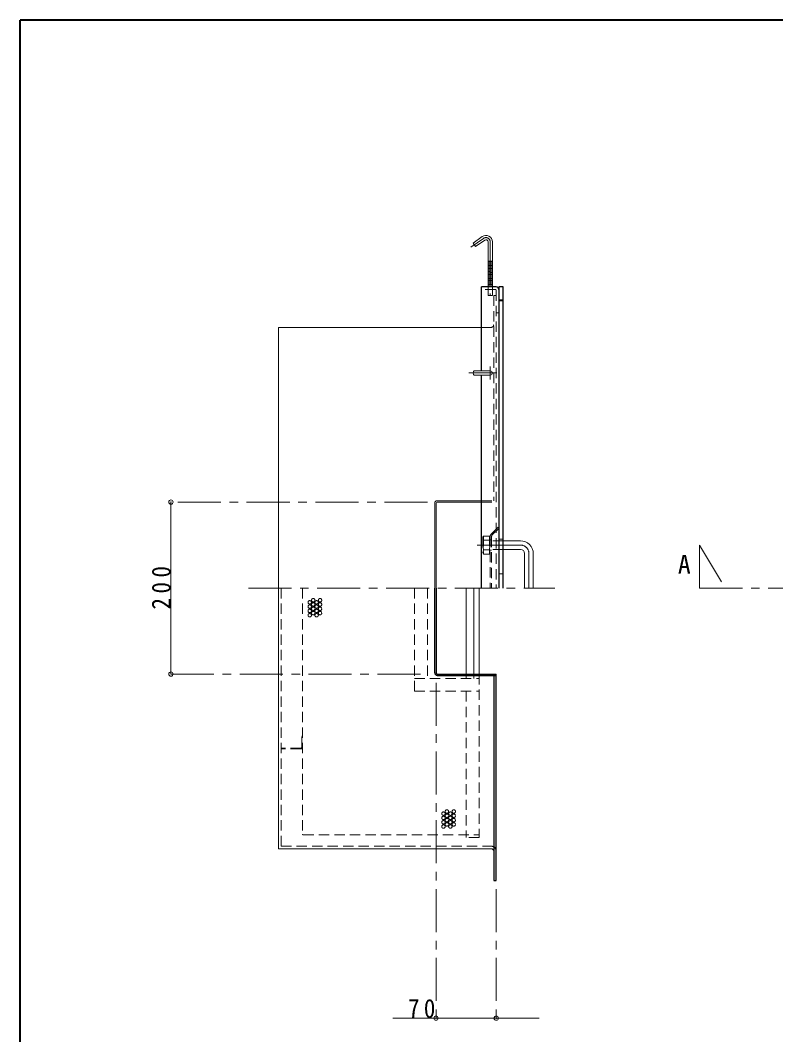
# Model space of a CAD drawing. Units: millimetres at full size, sheet at 1:10; details may follow other scales. Extents: x -2125 to 1925, y -1405 to 1405.
# Drawn here: x -2125 to -1247, y 226 to 1405 of the extents above; entities that cross this region are included whole.
import ezdxf
from ezdxf.enums import TextEntityAlignment as Align

# ---------------------------------------------------------------- set-up
doc = ezdxf.new("R2010")
doc.units = ezdxf.units.MM
doc.header["$LTSCALE"] = 10
doc.header["$PDMODE"] = 32
doc.header["$PDSIZE"] = 5
doc.linetypes.add('CHAIN1', pattern=[8, 5, -1, 1, -1])
doc.linetypes.add('DASHED1', pattern=[1.8, 1.2, -0.6])
doc.layers.add('0-A', color=4, linetype='Continuous', lineweight=9)
doc.styles.add('ＭＳ ゴシック', font='')
doc.styles.get('ＭＳ ゴシック').set_extended_font_data('MS Gothic')

msp = doc.modelspace()

# ---------------------------------------------------------------- linework, layer by layer
at = {"layer": '0-A', "color": 1, "lineweight": 40}
for p in [(-2124.8, -1404.98), (1925.2, 1405.02)]:
    msp.add_line(p, (-2124.8, 1405.02), dxfattribs=at)
at = {"layer": '0-A', "linetype": 'CHAIN1'}
for p, q in [((-1586.66, 1151.51), (-1601.39, 1141.2)), ((-1578.8, 1147.41), (-1578.8, 1085.12)), ((-1578.8, 987.52), (-1578.8, 1002.52)), ((-1571.3, 995.02), (-1603.73, 995.02)), ((-1651.8, 845.02), (-1949.8, 845.02)), ((-1543.8, 795.02), (-1597.3, 795.02)), ((-1335.8, 795.02), (-1305.8, 745.02)), ((-1335.8, 795.02), (-1335.8, 745.02)), ((-1533.8, 745.02), (-1533.8, 785.02)), ((-1859.8, 745.02), (-1503.8, 745.02)), ((-1335.8, 745.02), (583.2, 745.02)), ((-1949.8, 645.02), (-1651.8, 645.02)), ((-1641.8, 635.02), (-1641.8, 245.02)), ((-1571.8, 395.02), (-1571.8, 245.02))]:
    msp.add_line(p, q, dxfattribs=at)
at = {"layer": '0-A', "color": 7, "lineweight": 18}
for p, q in [((-1588.1, 1153.56), (-1598.73, 1146.11)), ((-1595.86, 1142.02), (-1598.73, 1146.11)), ((-1585.23, 1149.46), (-1595.86, 1142.02)), ((-1581.3, 1147.41), (-1581.3, 1095.02)), ((-1576.3, 1147.41), (-1576.3, 1095.02)), ((-1578.8, 997.52), (-1597.29, 997.52)), ((-1578.8, 992.52), (-1597.29, 992.52)), ((-1643.3, 745.02), (-1643.3, 843.52)), ((-1641.8, 745.02), (-1641.8, 843.52)), ((-1640.3, 846.52), (-1588.8, 846.52)), ((-1640.3, 845.02), (-1588.8, 845.02)), ((-1563.8, 800.02), (-1543.8, 800.02)), ((-1563.8, 790.02), (-1543.8, 790.02)), ((-1538.8, 745.02), (-1538.8, 785.02)), ((-1528.8, 745.02), (-1528.8, 785.02)), ((-1824.8, 442.02), (-1824.8, 745.02)), ((-1597.8, 745.02), (-1597.8, 645.02)), ((-1591.8, 745.02), (-1591.8, 645.02)), ((-1577.8, 442.02), (-1824.8, 442.02))]:
    msp.add_line(p, q, dxfattribs=at)
at = {"layer": '0-A'}
for p, q in [((-1581.3, 1124.92), (-1576.3, 1124.92)), ((-1576.3, 1124.05), (-1581.3, 1124.46)), ((-1576.3, 1123.04), (-1581.3, 1123.45)), ((-1576.3, 1122.04), (-1581.3, 1122.45)), ((-1576.3, 1121.04), (-1581.3, 1121.45)), ((-1576.3, 1120.03), (-1581.3, 1120.44)), ((-1576.3, 1119.03), (-1581.3, 1119.44)), ((-1576.3, 1118.03), (-1581.3, 1118.44)), ((-1576.3, 1117.02), (-1581.3, 1117.43)), ((-1576.3, 1116.02), (-1581.3, 1116.43)), ((-1576.3, 1115.02), (-1581.3, 1115.43)), ((-1576.3, 1114.01), (-1581.3, 1114.42)), ((-1576.3, 1113.01), (-1581.3, 1113.42)), ((-1576.3, 1112.01), (-1581.3, 1112.42)), ((-1576.3, 1111), (-1581.3, 1111.41)), ((-1576.3, 1110), (-1581.3, 1110.41)), ((-1576.3, 1109), (-1581.3, 1109.41)), ((-1576.3, 1107.99), (-1581.3, 1108.4)), ((-1576.3, 1106.99), (-1581.3, 1107.4)), ((-1576.3, 1105.99), (-1581.3, 1106.4)), ((-1576.3, 1104.98), (-1581.3, 1105.39)), ((-1576.3, 1103.98), (-1581.3, 1104.39)), ((-1576.3, 1102.98), (-1581.3, 1103.39)), ((-1576.3, 1101.97), (-1581.3, 1102.38)), ((-1576.3, 1100.97), (-1581.3, 1101.38)), ((-1576.3, 1099.97), (-1581.3, 1100.38)), ((-1576.3, 1098.96), (-1581.3, 1099.37)), ((-1576.3, 1097.96), (-1581.3, 1098.37)), ((-1576.3, 1096.96), (-1581.3, 1097.37)), ((-1576.3, 1095.95), (-1581.3, 1096.36)), ((-1577.13, 1095.02), (-1581.3, 1095.36)), ((-1824.8, 1048.02), (-1588.8, 1048.02)), ((-1824.8, 745.02), (-1824.8, 1048.02)), ((-1949.8, 845.02), (-1949.8, 645.02)), ((-1606.8, 745.02), (-1606.8, 645.02)), ((-1691.8, 245.02), (-1521.8, 245.02))]:
    msp.add_line(p, q, dxfattribs=at)
at = {"layer": '0-A', "color": 5, "lineweight": 25}
for p, q in [((-1571.8, 1095.02), (-1588.8, 1095.02)), ((-1588.8, 997.52), (-1588.8, 1095.02)), ((-1563.8, 1095.02), (-1568.8, 1095.02)), ((-1568.8, 1095.02), (-1568.8, 745.02)), ((-1563.8, 745.02), (-1563.8, 1095.02)), ((-1588.8, 745.02), (-1588.8, 992.52)), ((-1643.3, 646.52), (-1643.3, 745.02)), ((-1641.8, 745.02), (-1641.8, 646.52)), ((-1640.3, 645.02), (-1571.8, 645.02)), ((-1640.3, 643.52), (-1571.8, 643.52)), ((-1574.8, 643.52), (-1574.8, 405.02)), ((-1571.8, 405.02), (-1571.8, 645.02)), ((-1574.8, 405.02), (-1571.8, 405.02))]:
    msp.add_line(p, q, dxfattribs=at)
at = {"layer": '0-A', "color": 7, "linetype": 'DASHED1', "lineweight": 18}
for p, q in [((-1572.8, 1092.02), (-1588.8, 1092.02)), ((-1571.8, 1091.02), (-1571.8, 745.02)), ((-1563.8, 1080.02), (-1568.8, 1080.02)), ((-1568.8, 1065.02), (-1571.8, 1065.02))]:
    msp.add_line(p, q, dxfattribs=at)
at = {"layer": '0-A', "linetype": 'DASHED1'}
for p, q in [((-1581.3, 1095.02), (-1581.3, 1085.02)), ((-1576.3, 1085.02), (-1581.3, 1085.02)), ((-1576.3, 1095.02), (-1576.3, 1085.02)), ((-1574.8, 1085.02), (-1574.8, 846.52)), ((-1571.8, 1085.02), (-1574.8, 1085.02)), ((-1564.3, 1079.02), (-1568.8, 1079.02)), ((-1564.3, 1079.02), (-1564.3, 745.02)), ((-1588.8, 1048.02), (-1577.8, 1048.02)), ((-1588.8, 846.52), (-1571.8, 846.52)), ((-1588.8, 845.02), (-1571.8, 845.02)), ((-1577.92, 807.4), (-1568.8, 816.52)), ((-1576.42, 806.78), (-1568.8, 814.4)), ((-1586.8, 805.52), (-1587.3, 804.02)), ((-1587.3, 804.02), (-1587.3, 786.02)), ((-1587.3, 804.02), (-1586.8, 800.52)), ((-1579.8, 805.52), (-1586.8, 805.52)), ((-1586.8, 805.52), (-1586.8, 784.52)), ((-1579.8, 805.52), (-1579.8, 784.52)), ((-1579.3, 804.02), (-1579.3, 786.02)), ((-1578.8, 805.28), (-1578.8, 745.02)), ((-1577.3, 804.65), (-1577.3, 745.02)), ((-1564.3, 802.02), (-1568.8, 802.02)), ((-1579.8, 800.52), (-1586.8, 800.52)), ((-1579.3, 795.02), (-1579.8, 789.52)), ((-1563.8, 800.02), (-1579.3, 800.02)), ((-1577.3, 801.02), (-1578.8, 801.02)), ((-1586.8, 784.52), (-1587.3, 786.02)), ((-1579.8, 789.52), (-1586.8, 789.52)), ((-1579.8, 784.52), (-1586.8, 784.52)), ((-1579.8, 789.52), (-1579.3, 786.02)), ((-1579.3, 786.02), (-1579.8, 784.52)), ((-1563.8, 790.02), (-1579.3, 790.02)), ((-1577.3, 789.02), (-1578.8, 789.02)), ((-1564.3, 761.6), (-1568.8, 761.6)), ((-1821.8, 745.02), (-1821.8, 442.02)), ((-1796.8, 745.02), (-1796.8, 459.02)), ((-1666.8, 745.02), (-1666.8, 625.02)), ((-1651.8, 745.02), (-1651.8, 640.02)), ((-1666.8, 640.02), (-1591.8, 640.02)), ((-1606.8, 645.02), (-1606.8, 640.02)), ((-1597.8, 645.02), (-1597.8, 640.02)), ((-1666.8, 625.02), (-1591.8, 625.02)), ((-1606.8, 625.02), (-1606.8, 455.02)), ((-1796.8, 573.02), (-1797.8, 573.02)), ((-1797.8, 560.02), (-1797.8, 573.02)), ((-1798.8, 559.02), (-1821.8, 559.02)), ((-1798.8, 558.02), (-1821.8, 558.02)), ((-1795.8, 458.02), (-1591.8, 458.02)), ((-1821.8, 445.02), (-1577.8, 445.02))]:
    msp.add_line(p, q, dxfattribs=at)
for points in [[(-1579.8, 805.52), (-1579.3, 804.02), (-1579.8, 800.52), (-1579.3, 795.02)], [(-1586.8, 800.52), (-1587.3, 795.02), (-1586.8, 789.52), (-1587.3, 786.02)], [(-1591.8, 645.02), (-1591.8, 455.02), (-1606.8, 455.02)]]:
    msp.add_lwpolyline(points, dxfattribs=at)
for centre in [(-1784.51, 730.92), (-1776.51, 730.92), (-1788.51, 728.42), (-1788.51, 723.42), (-1788.51, 718.42), (-1784.51, 725.92), (-1784.51, 720.92), (-1780.51, 728.42), (-1780.51, 723.42), (-1780.51, 718.42), (-1776.51, 725.92), (-1776.51, 720.92), (-1788.51, 713.42), (-1784.51, 715.92), (-1780.51, 713.42), (-1776.51, 715.92), (-1633.15, 482.77), (-1629.15, 485.27), (-1625.15, 482.77), (-1621.15, 485.27), (-1633.15, 477.77), (-1633.15, 472.77), (-1629.15, 480.27), (-1629.15, 475.27), (-1629.15, 470.27), (-1625.15, 477.77), (-1625.15, 472.77), (-1621.15, 480.27), (-1621.15, 475.27), (-1621.15, 470.27), (-1633.15, 467.77), (-1625.15, 467.77)]:
    msp.add_circle(centre, 2, dxfattribs=at)
at = {"layer": '0-A', "color": 7, "lineweight": 18}
for centre, radius, start, end in [((-1583.8, 1147.41), 7.5, 0, 125), ((-1583.8, 1147.41), 2.5, 0, 125), ((-1578.8, 995.02), 2.5, 270, 90), ((-1640.3, 843.52), 3, 90, 180), ((-1640.3, 843.52), 1.5, 90, 180), ((-1543.8, 785.02), 15, 0, 90), ((-1543.8, 785.02), 5, 0, 90), ((-1577.8, 439.02), 3, 0, 90)]:
    msp.add_arc(centre, radius, start, end, dxfattribs=at)
at = {"layer": '0-A', "linetype": 'CHAIN1'}
for centre, radius, end in [((-1583.8, 1147.41), 5, 125), ((-1543.8, 785.02), 10, 90)]:
    msp.add_arc(centre, radius, 0, end, dxfattribs=at)
at = {"layer": '0-A', "color": 7, "linetype": 'DASHED1', "lineweight": 18}
msp.add_arc((-1572.8, 1091.02), 1, 0, 90, dxfattribs=at)
at = {"layer": '0-A', "color": 5, "lineweight": 25}
for centre, radius, start, end in [((-1571.8, 1092.02), 3, 0, 90), ((-1640.3, 646.52), 3, 180, 270), ((-1640.3, 646.52), 1.5, 180, 270)]:
    msp.add_arc(centre, radius, start, end, dxfattribs=at)
at = {"layer": '0-A', "linetype": 'DASHED1'}
for centre, radius, start, end in [((-1577.8, 1051.02), 3, 270, 0), ((-1575.8, 805.28), 3, 135, 180), ((-1574.3, 804.65), 3, 135, 180), ((-1798.8, 560.02), 1, 270, 0), ((-1798.8, 560.02), 2, 270, 0), ((-1795.8, 459.02), 1, 180, 270), ((-1577.8, 439.02), 6, 0, 90)]:
    msp.add_arc(centre, radius, start, end, dxfattribs=at)
at = {"layer": '0-A', "color": 7, "lineweight": 18}
msp.add_ellipse((-1597.28, 995.02), major_axis=(0, -2.5), ratio=0.57, start_param=3.1415927, end_param=6.2831853, dxfattribs=at)
at = {"layer": '0-A'}
for p in [(-1949.8, 845.02), (-1949.8, 645.02), (-1641.8, 245.02), (-1571.8, 245.02)]:
    msp.add_point(p, dxfattribs=at)

# ---------------------------------------------------------------- texts
at = {"layer": '0-A', "color": 7, "style": 'ＭＳ ゴシック'}
msp.add_text('A', height=21.99, dxfattribs=at).set_placement((-1360.8, 755.02), align=Align.BOTTOM_LEFT)
at = {"layer": '0-A', "color": 7, "insert": (-1949.8, 720.02), "char_height": 21.99, "attachment_point": 7, "rotation": 90, "style": 'ＭＳ ゴシック'}
msp.add_mtext('\\T1.38;\\W0.9;200', dxfattribs=at)
at = {"layer": '0-A', "color": 7, "insert": (-1674.3, 245.02), "char_height": 21.99, "attachment_point": 7, "style": 'ＭＳ ゴシック'}
msp.add_mtext('\\T1.36;\\W0.9;70', dxfattribs=at)

doc.saveas('drawing.dxf')
